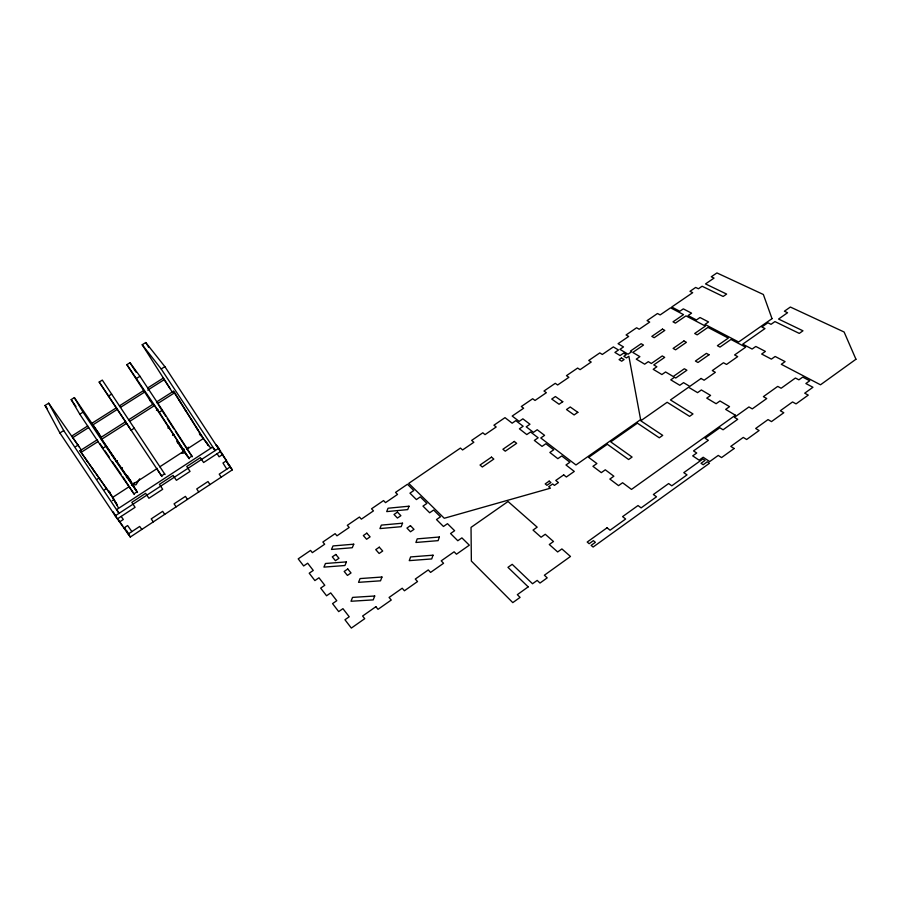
<?xml version="1.0" encoding="UTF-8"?>
<svg xmlns="http://www.w3.org/2000/svg" width="901" height="901" viewBox="0 0 901 901"><rect width="100%" height="100%" fill="white"/><g stroke="black" fill="none" stroke-linecap="round" stroke-linejoin="round"><path stroke-width="1.35" d="M187.093 449.464L188.41 447.189M184.221 449.171L181.799 453.316L185.088 452.888L187.003 455.85M139.666 478.825L136.085 484.727L132.83 485.098L134.846 488.038M132.83 485.098L134.339 482.643M126.455 477.665L127.604 475.807M79.04 446.727L48.71 403.186L45.05 405.473L59.883 432.976L115.227 515.811L130.285 537.03L232.312 469.86L164.883 366.651L145.748 342.538L142.212 344.745L170.165 388.748M123.876 527.997L127.615 525.553L131.873 531.59M112.343 500.618L114.112 499.469L79.975 450.77L97.409 439.665M164.624 473.881L161.538 475.886L156.819 468.723M112.569 497.453L129.08 486.731M131.445 485.2L157.393 468.362M159.747 466.831L184.514 450.748M186.879 449.216L203.389 438.494L174.603 392.768L173.42 391.248L156.459 402.049L157.596 403.614L174.603 392.768M120.914 468.655L122.423 467.675M172.53 435.363L174.006 434.406M104.584 489.795L106.363 488.646L105.372 486.867M115.925 461.605L117.445 460.625M167.969 428.133L169.467 427.175M97.319 479.141L99.121 477.98L100.101 479.737M156.436 410.27L157.945 409.313M99.133 433.944L74.344 397.611L71.19 399.594L79.795 414.201L102.601 448.428L105.822 446.367L137.504 492.464M134.26 428.189L131.084 430.227L99.178 382.047L102.309 380.087L165.052 474.523M162.417 410.192L139.948 376.28L129.981 362.731L126.883 364.68L159.263 412.207L162.417 410.192L192.33 456.762M75.752 446.581L78.128 445.071M122.592 476.438L133.945 493.849L137.065 491.822L100.585 437.649L125.521 421.758L161.966 476.539M128.663 419.753L153.35 404.031L154.476 405.596L129.733 421.375M80.921 452.482L98.4 441.344M101.588 439.316L126.579 423.38M87.701 425.959L71.787 436.05L81.405 450.083M119.428 405.867L143.597 390.561L144.678 392.048L120.452 407.398M147.832 387.869L163.25 378.105L172.316 392.16M72.688 437.683L88.658 427.558M117.367 409.358L116.353 407.815L91.947 423.267L92.904 424.867L117.367 409.358L125.701 421.859M147.73 390.11L164.376 379.558M59.883 432.976L63.701 430.554L48.71 403.186M142.212 344.745L161.2 368.982L164.883 366.651M79.795 414.201L83.027 412.162L105.822 446.367M108.435 396.147L111.634 394.131M136.772 378.274L139.948 376.28M217.896 447.054L218.797 448.214L115.227 515.811L114.506 514.516L117.4 518.875L135.071 507.331L131.816 502.341L145.647 493.32L148.913 498.276L162.698 489.277L159.421 484.333L173.127 475.401L176.405 480.312L190.043 471.403L186.766 466.504L200.326 457.652L203.615 462.528L220.745 451.333L216.116 444.767L218.954 449.025M179.288 400.562L180.482 402.105M226.207 461.368L230.397 466.808L219.225 474.151L221.162 477.203M228.099 464.409L232.312 469.86M185.099 409.775L186.293 411.34M190.843 418.909L192.048 420.485M196.531 427.941L197.747 429.529M199.752 433.73L210.53 447.842M199.358 433.73L200.855 435.69L199.617 433.719M189.142 452.302L175.335 431.196M189.897 453.327L191.913 456.12L188.861 458.102L153.35 404.031M149.498 399.695L150.591 401.204M168.205 427.063L169.365 428.673M177.17 441.828L182.689 449.52M122.784 526.038L118.481 519.978L119.563 521.927L123.313 519.472L121.162 516.419M45.05 405.473L47.449 408.874M110.305 492.982L108.942 491.045L118.448 507.849M79.975 450.77L111.555 495.663M115.227 502.161L117.288 505.089L114.112 499.469M141.806 529.439L139.7 526.443L128.156 534.034L124.743 527.918M99.977 443.63L103.131 448.202M104.707 450.477L109.426 457.336M112.58 461.909L121.061 474.208M102.601 448.428L134.384 494.491M153.283 521.893L151.21 518.875L162.664 511.34L164.714 514.37M135.263 488.86L136.614 490.82M71.19 399.594L75.966 406.531M92.904 424.867L101.453 437.312M128.663 477.969L129.992 479.906M130.397 480.841L131.737 482.778L130.656 480.875M100.585 437.649L115.474 459.319M176.1 506.869L174.073 503.839L185.426 496.372L187.431 499.413M63.701 430.554L118.988 513.356L116.815 509.493L212.512 447.121L215.159 450.579L161.2 368.982M99.178 382.047L116.995 408.772M198.727 491.98L196.745 488.939L208.007 481.528L209.967 484.58M159.263 412.207L189.278 458.755M181.428 447.763L183.331 450.703L179.49 445.06M176.99 441.366L178.252 443.315M126.883 364.68L152.787 404.605M158.339 404.763L165.761 416.307M167.248 418.616L173.882 428.944M129.981 362.731L135.995 372.079M173.42 391.248L202.162 436.895M202.781 437.695L208.503 445.702L206.622 442.729M145.748 342.538L148.71 347.268M217.118 453.71L219.078 456.818L222.693 454.453L221.342 452.719L226.556 460.648L222.964 463.013L226.815 469.162M127.278 475.683L131.535 482.711L116.252 460.467L117.288 462.168M74.344 397.611L83.027 412.162M92.803 469.004L93.772 470.75M126.861 530.903L130.285 537.03M86.417 459.938L87.386 461.661M115.238 514.989L115.959 516.273L113.076 511.926L113.785 513.221M433.021 555.196L431.714 558.935L409.245 560.636L410.608 556.931L433.021 555.196M439.384 537.007L438.111 540.645L415.902 542.47L417.219 538.866L439.384 537.007M374.715 596L373.228 599.886L351.007 601.26L352.55 597.397L374.715 596M381.956 577.034L380.515 580.818L358.542 582.339L360.04 578.577L381.956 577.034M402.533 523.199L401.193 526.691L379.94 528.583L381.314 525.114L402.533 523.199M409.02 506.204L407.725 509.606L386.698 511.61L388.038 508.232L409.02 506.204M346.435 561.886L344.937 565.513L323.921 567.112L325.464 563.497L346.435 561.886M353.744 544.193L352.291 547.729L331.489 549.441L332.998 545.938L353.744 544.193M734.146 448.507L721.566 457.573L718.243 455.422L709.706 461.571L703.174 457.257L699.131 460.163L692.711 455.883L696.721 453.012L693.533 450.905L708.344 440.307L705.134 438.258L719.82 427.761L723.075 429.777L737.716 419.303L734.428 417.332L748.945 406.959L752.267 408.885L766.74 398.535L763.384 396.643L777.732 386.394L781.133 388.252L795.425 378.015L798.883 379.839L802.735 377.091L809.729 380.763L805.866 383.533L812.939 387.272L804.717 393.185L808.265 395.1L796.056 403.885L792.542 401.947L780.311 410.743L783.802 412.726L771.481 421.6L768.024 419.596L755.68 428.482L759.092 430.532L746.647 439.497L743.257 437.413L730.79 446.4L734.146 448.507M607.06 527.783L587.204 542.042L589.164 543.708L593.387 540.656L595.37 542.323L591.124 545.364L593.106 547.042L709.447 463.272L707.251 461.819L703.197 464.736L701.023 463.294L705.078 460.377L702.904 458.947L683.791 472.665L687.001 474.883L671.797 485.808L668.632 483.555L653.383 494.514L656.502 496.811L641.118 507.882L638.032 505.54L622.591 516.622L625.632 519.01L610.056 530.216L607.06 527.783M528.189 586.866L517.332 594.671L520.08 597.386L512.793 602.623L471.358 561.053L471.032 527.389L508.04 501.508L537.165 527.153L533.043 530.081L541.084 537.221L545.251 534.27L553.484 541.524L549.295 544.508L557.663 551.953L561.897 548.923L570.479 556.469L544.373 575.232L547.2 577.868L539.992 583.048L537.187 580.402L532.525 583.747L512.196 564.33L507.961 567.348L528.189 586.866M855.95 359.251L820.496 384.795L781.302 364.308L785.075 361.616L775.142 356.469L771.391 359.127L761.672 354.037L765.388 351.413L755.815 346.457L752.121 349.047L742.751 344.148L764.983 328.561L761.841 327.007L767.877 322.783L771.031 324.326L774.939 321.589L799.288 333.404L802.971 330.802L778.554 319.055L787.575 312.726L784.388 311.228L790.368 307.038L844.113 332.007L855.95 359.251M735.385 415.215L631.5 489.401L622.591 482.745L618.548 485.628L609.842 479.062L613.863 476.224L605.292 469.815L601.305 472.631L592.937 466.324L596.89 463.542L588.646 457.381L607.33 444.272L628.616 459.51L632.085 457.055L610.732 441.884L637.412 423.155L659.284 437.796L662.719 435.374L640.769 420.79L667.145 402.285L689.592 416.352L692.982 413.953L670.468 399.954L688.555 387.261L697.577 392.645L701.361 389.964L710.585 395.426L706.756 398.118L716.115 403.704L719.967 400.979L729.54 406.644L725.665 409.403L735.385 415.215M549.182 481.123L545.206 483.905L546.952 485.324L550.928 482.531L549.182 481.123M640.622 419.607L575.964 464.961L540.78 437.976L544.576 435.352L537.21 429.754L533.437 432.345L526.229 426.815L529.968 424.247L522.862 418.841L519.156 421.386L512.196 416.048L523.639 408.232L521.319 406.509L532.671 398.749L535.025 400.449L546.366 392.701L543.99 391.023L555.253 383.33L557.651 384.986L568.891 377.305L566.459 375.672L577.62 368.058L580.075 369.658L591.214 362.044L588.736 360.468L599.807 352.91L602.307 354.465L613.356 346.908L618.469 349.993L614.91 352.426L620.068 355.557L623.65 353.102L626.251 354.679L623.864 356.312L626.488 357.9L628.875 356.255L640.622 419.607M375.875 606.711L362.607 616.025L364.714 618.683L351.345 628.076L344.959 619.753L349.228 616.768L342.932 608.659L338.697 611.61L332.57 603.614L336.76 600.708L330.712 592.903L326.556 595.786L320.666 588.116L324.788 585.267L318.965 577.778L314.888 580.582L309.223 573.205L313.266 570.423L307.669 563.215L303.66 565.963L298.208 558.857L310.563 550.421L312.343 552.651L324.675 544.227L322.873 542.019L335.116 533.651L336.963 535.825L349.183 527.468L347.313 525.328L359.443 517.039L361.357 519.156L373.465 510.878L371.527 508.783L383.556 500.573L385.527 502.634L397.532 494.424L395.528 492.397L407.455 484.254L413.807 490.527L409.955 493.162L416.408 499.571L420.294 496.901L426.894 503.411L422.974 506.114L429.676 512.77L433.629 510.034L440.488 516.791L436.501 519.562L443.461 526.477L447.482 523.684L454.622 530.712L450.568 533.538L457.809 540.735L461.898 537.874L469.32 545.184L456.469 554.216L454.104 551.806L441.22 560.85L443.551 563.283L430.577 572.405L428.279 569.928L415.282 579.061L417.535 581.562L404.425 590.774L402.206 588.229L389.074 597.453L391.259 600.032L378.015 609.335L375.875 606.711M563.699 474.895L555.771 480.458L558.417 482.576L554.43 485.38L552.673 483.95L548.686 486.754L550.443 488.184L444.261 518.266L408.727 483.386L460.434 448.079L462.596 449.959L473.836 442.267L471.64 440.42L482.812 432.795L485.031 434.62L496.181 426.995L493.928 425.204L504.999 417.647L512.14 423.188L515.845 420.643L523.143 426.252L519.404 428.82L526.803 434.575L530.576 431.973L538.145 437.796L534.349 440.42L542.03 446.389L545.86 443.731L553.721 449.779L549.869 452.471L557.843 458.665L561.74 455.951L569.905 462.236L565.986 464.984L574.286 471.426L566.369 476.989L563.699 474.895M701.079 378.465L689.806 386.383L683.555 382.655L679.804 385.279L670.772 379.862L674.489 377.26L675.761 378.015L686.9 370.232L684.343 368.757L673.227 376.505L665.591 371.967L661.908 374.534L653.202 369.309L656.863 366.775L653.766 364.928L664.69 357.359L662.258 355.94L651.355 363.486L648.292 361.673L644.654 364.184L636.264 359.15L639.879 356.661L632.772 352.426L643.494 345.06L641.174 343.709L630.463 351.063L631.612 351.739L628.031 354.206L619.944 349.351L623.503 346.919L618.075 343.686L628.661 336.456L626.082 334.958L636.602 327.773L639.203 329.248L649.7 322.074L647.076 320.632L657.505 313.503L660.151 314.922L670.558 307.815L683.544 314.618L673.013 321.837L675.401 323.132L685.954 315.879L705.415 326.083L694.694 333.494L697.194 334.845L707.938 327.401L728.312 338.089L717.399 345.702L720.012 347.11L730.959 339.474L745.668 347.178L734.597 354.949L737.694 356.616L726.544 364.443L723.469 362.754L712.308 370.593L715.349 372.316L704.098 380.222L701.079 378.465M709.019 354.78L697.982 362.495L695.414 361.042L706.429 353.35L709.019 354.78M772.011 318.65L738.64 341.997L704.987 324.416L708.546 321.95L699.987 317.512L696.45 319.956L688.06 315.564L691.574 313.154L683.307 308.874L679.816 311.262L671.718 307.027L692.7 292.679L689.986 291.327L695.685 287.43L698.421 288.77L702.104 286.248L723.154 296.463L726.634 294.075L705.517 283.916L714.043 278.094L711.272 276.787L716.926 272.924L763.361 294.492L772.011 318.65M347.752 568.981L344.182 571.448L347.437 575.435L351.018 572.946L347.752 568.981M379.287 547.189L375.751 549.621L379.152 553.473L382.7 551.018L379.287 547.189M410.451 525.655L406.959 528.065L410.496 531.77L413.998 529.349L410.451 525.655M577.845 412.343L574.106 414.933L566.515 409.538L570.232 406.982L577.845 412.343M683.927 340.95L673.115 348.428L675.581 349.825L686.416 342.312L683.927 340.95M491.495 457.134L480.03 465.029L482.317 467L493.816 459.071L491.495 457.134M514.291 441.434L502.916 449.261L505.258 451.187L516.656 443.326L514.291 441.434M662.449 329.102L651.828 336.388L654.171 337.717L664.814 330.408L662.449 329.102M621.476 357.956L619.077 359.6L621.679 361.2L624.089 359.555L621.476 357.956M335.814 554.464L332.3 556.874L335.431 560.704L338.956 558.282L335.814 554.464M366.808 533.167L363.34 535.554L366.606 539.26L370.097 536.861L366.808 533.167M397.454 512.128L394.019 514.482L397.431 518.052L400.866 515.687L397.454 512.128M562.753 401.711L559.059 404.245L551.739 399.053L555.399 396.541L562.753 401.711"/></g></svg>
